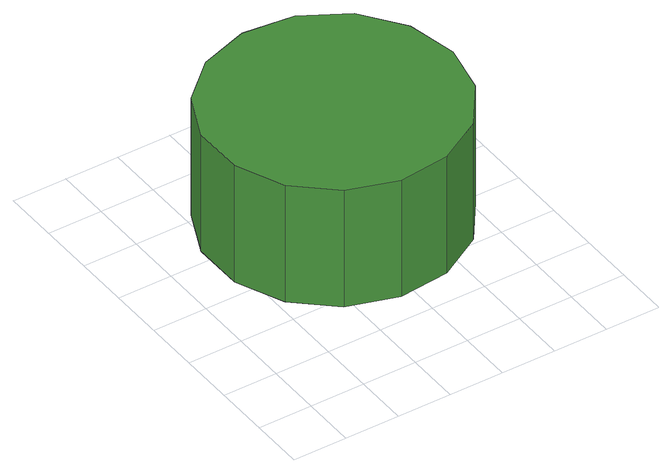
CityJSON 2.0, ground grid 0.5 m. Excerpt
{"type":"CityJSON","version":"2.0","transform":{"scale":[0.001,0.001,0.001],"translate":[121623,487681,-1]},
"CityObjects":{
"tree1":{"type":"SolitaryVegetationObject","attributes":{"function":"something"},"geometry":[{"type":"MultiSurface","lod":"1","boundaries":[[[0,1,2,3,4,5,6,7,8,9,10,11,12,13,14]],[[15,16,17,18,19,20,21,22,23,24,25,26,27,28,29]],[[0,29,28,1]],[[1,28,27,2]],[[2,27,26,3]],[[3,26,25,4]],[[4,25,24,5]],[[5,24,23,6]],[[6,23,22,7]],[[7,22,21,8]],[[8,21,20,9]],[[9,20,19,10]],[[10,19,18,11]],[[11,18,17,12]],[[12,17,16,13]],[[13,16,15,14]],[[14,15,29,0]]]}]}
},
"vertices":[
[2638,1896,1958],[2540,2360,1958],[2261,2744,1958],[1849,2982,1958],[1377,3031,1958],[925,2885,1958],[572,2567,1958],[379,2133,1958],[379,1658,1958],[572,1224,1958],[925,907,1958],[1377,760,1958],[1849,809,1958],[2261,1047,1958],[2540,1431,1958],[2540,1431,775],[2261,1047,775],[1849,809,775],[1377,760,775],[925,907,775],[572,1224,775],[379,1658,775],[379,2133,775],[572,2567,775],[925,2885,775],[1377,3031,775],[1849,2982,775],[2261,2744,775],[2540,2360,775],[2638,1896,775]
]}
